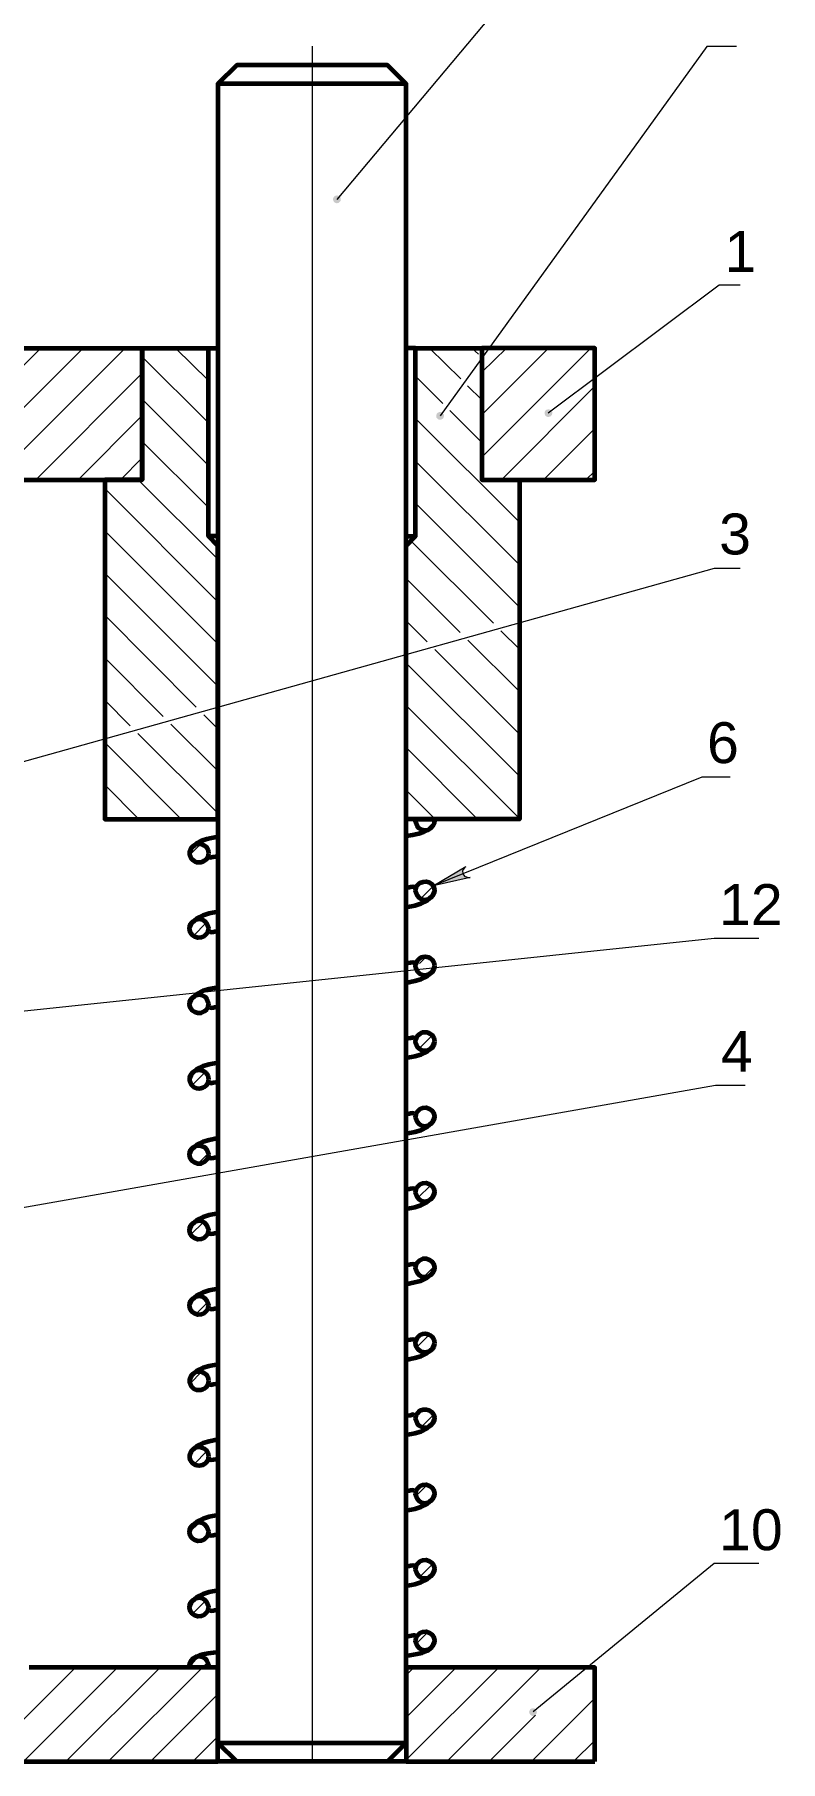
# Model space of a CAD drawing. Header units: millimetres. Extents: x 1142 to 3824, y -37 to 1280.
# Drawn here: x 1242.4 to 1271.8, y 820.2 to 888.2 of the extents above; entities that cross this region are included whole.
import ezdxf

# ---------------------------------------------------------------- set-up
doc = ezdxf.new("R2010")
doc.units = ezdxf.units.MM
doc.header["$LTSCALE"] = 0.5
doc.layers.add('PDF _Геометрия', color=7, linetype='Continuous')
doc.layers.add('PDF _Текст', color=7, linetype='Continuous')
doc.styles.add('PDF Arial', font='arial.ttf')

msp = doc.modelspace()

# ---------------------------------------------------------------- hatches: boundary and pattern name
at = {"layer": 'PDF _Геометрия', "lineweight": 13, "transparency": 33554559}
h = msp.add_hatch(color=256, dxfattribs=at)
h.paths.add_polyline_path([(1254.243, 881.548), (1254.269, 881.535), (1254.295, 881.522), (1254.334, 881.509), (1254.374, 881.522), (1254.4, 881.522), (1254.426, 881.548), (1254.452, 881.574), (1254.478, 881.6), (1254.491, 881.626), (1254.491, 881.666), (1254.491, 881.692), (1254.478, 881.731), (1254.465, 881.757), (1254.439, 881.783), (1254.413, 881.796), (1254.374, 881.81), (1254.347, 881.823), (1254.308, 881.81), (1254.282, 881.81), (1254.243, 881.783), (1254.217, 881.757), (1254.204, 881.731), (1254.19, 881.705), (1254.19, 881.666), (1254.19, 881.639), (1254.204, 881.6), (1254.217, 881.574), (1254.243, 881.548), (1254.334, 881.666)], flags=0)
h.paths.add_polyline_path([(1258.312, 873.017), (1258.338, 873.004), (1258.377, 872.991), (1258.403, 872.991), (1258.443, 873.004), (1258.469, 873.017), (1258.495, 873.031), (1258.521, 873.057), (1258.534, 873.083), (1258.547, 873.122), (1258.547, 873.148), (1258.547, 873.188), (1258.534, 873.214), (1258.508, 873.253), (1258.482, 873.266), (1258.456, 873.292), (1258.429, 873.292), (1258.39, 873.305), (1258.351, 873.292), (1258.325, 873.279), (1258.299, 873.266), (1258.272, 873.24), (1258.259, 873.201), (1258.246, 873.174), (1258.246, 873.135), (1258.246, 873.109), (1258.259, 873.07), (1258.286, 873.044), (1258.312, 873.017), (1258.403, 873.148)], flags=0)
h.paths.add_polyline_path([(1262.538, 873.161), (1262.564, 873.135), (1262.59, 873.122), (1262.616, 873.109), (1262.655, 873.096), (1262.682, 873.109), (1262.721, 873.109), (1262.747, 873.135), (1262.773, 873.161), (1262.799, 873.188), (1262.799, 873.214), (1262.812, 873.253), (1262.812, 873.279), (1262.799, 873.318), (1262.786, 873.345), (1262.76, 873.371), (1262.734, 873.384), (1262.695, 873.397), (1262.669, 873.41), (1262.629, 873.397), (1262.59, 873.397), (1262.564, 873.371), (1262.538, 873.358), (1262.525, 873.318), (1262.512, 873.292), (1262.512, 873.253), (1262.512, 873.227), (1262.525, 873.188), (1262.538, 873.161), (1262.655, 873.253)], flags=0)
h.paths.add_polyline_path([(1228.586, 886.127), (1228.625, 886.114), (1228.652, 886.101), (1228.691, 886.101), (1228.717, 886.101), (1228.756, 886.114), (1228.782, 886.14), (1228.809, 886.166), (1228.822, 886.192), (1228.835, 886.219), (1228.835, 886.258), (1228.822, 886.297), (1228.809, 886.323), (1228.795, 886.349), (1228.769, 886.376), (1228.743, 886.389), (1228.704, 886.402), (1228.665, 886.402), (1228.638, 886.389), (1228.599, 886.376), (1228.573, 886.363), (1228.56, 886.336), (1228.534, 886.31), (1228.534, 886.271), (1228.521, 886.245), (1228.534, 886.206), (1228.547, 886.179), (1228.56, 886.153), (1228.586, 886.127), (1228.678, 886.245)], flags=0)
h.paths.add_polyline_path([(1259.411, 855.42), (1259.358, 855.368), (1259.306, 855.302), (1259.28, 855.237), (1259.293, 855.159), (1259.319, 855.093), (1259.371, 855.028), (1259.437, 855.002), (1259.502, 854.988), (1259.581, 854.988), (1258.129, 854.648)], flags=0)
h.paths.add_polyline_path([(1225.721, 854.975), (1225.734, 854.936), (1225.76, 854.91), (1225.786, 854.884), (1225.812, 854.871), (1225.839, 854.858), (1225.878, 854.858), (1225.917, 854.858), (1225.943, 854.871), (1225.969, 854.897), (1225.996, 854.923), (1226.009, 854.949), (1226.022, 854.988), (1226.022, 855.015), (1226.022, 855.054), (1226.009, 855.08), (1225.983, 855.106), (1225.956, 855.132), (1225.93, 855.145), (1225.891, 855.159), (1225.865, 855.159), (1225.826, 855.159), (1225.799, 855.145), (1225.773, 855.119), (1225.747, 855.093), (1225.734, 855.067), (1225.721, 855.041), (1225.721, 855.002), (1225.721, 854.975), (1225.865, 855.015)], flags=0)
h.paths.add_polyline_path([(1261.936, 822.044), (1261.962, 822.031), (1261.988, 822.005), (1262.027, 821.992), (1262.054, 821.992), (1262.093, 821.992), (1262.119, 822.005), (1262.145, 822.031), (1262.171, 822.057), (1262.197, 822.084), (1262.197, 822.11), (1262.211, 822.149), (1262.197, 822.175), (1262.184, 822.214), (1262.171, 822.241), (1262.145, 822.267), (1262.119, 822.28), (1262.08, 822.293), (1262.054, 822.293), (1262.014, 822.293), (1261.988, 822.28), (1261.962, 822.267), (1261.936, 822.241), (1261.923, 822.214), (1261.91, 822.175), (1261.897, 822.149), (1261.91, 822.11), (1261.923, 822.084), (1261.936, 822.044), (1262.054, 822.149)], flags=0)
h.paths.add_polyline_path([(1237.287, 849.219), (1237.287, 849.179), (1237.3, 849.153), (1237.326, 849.127), (1237.352, 849.101), (1237.378, 849.088), (1237.417, 849.075), (1237.444, 849.075), (1237.483, 849.088), (1237.509, 849.101), (1237.535, 849.127), (1237.561, 849.153), (1237.574, 849.179), (1237.588, 849.206), (1237.588, 849.245), (1237.574, 849.284), (1237.561, 849.31), (1237.535, 849.336), (1237.509, 849.363), (1237.483, 849.376), (1237.457, 849.376), (1237.417, 849.376), (1237.378, 849.376), (1237.352, 849.363), (1237.326, 849.336), (1237.3, 849.31), (1237.287, 849.284), (1237.287, 849.245), (1237.287, 849.219), (1237.431, 849.232)], flags=0)
h.paths.add_polyline_path([(1225.054, 824.805), (1225.027, 824.779), (1225.014, 824.74), (1225.001, 824.713), (1225.001, 824.674), (1225.001, 824.648), (1225.014, 824.609), (1225.041, 824.583), (1225.067, 824.556), (1225.093, 824.543), (1225.119, 824.53), (1225.158, 824.53), (1225.198, 824.543), (1225.224, 824.543), (1225.25, 824.569), (1225.276, 824.596), (1225.289, 824.622), (1225.302, 824.661), (1225.302, 824.687), (1225.302, 824.727), (1225.289, 824.753), (1225.263, 824.779), (1225.25, 824.805), (1225.211, 824.818), (1225.184, 824.831), (1225.145, 824.831), (1225.119, 824.831), (1225.08, 824.818), (1225.054, 824.805), (1225.158, 824.687)], flags=0)
h.paths.add_polyline_path([(1222.463, 829.423), (1222.437, 829.437), (1222.398, 829.437), (1222.358, 829.437), (1222.332, 829.423), (1222.306, 829.41), (1222.28, 829.384), (1222.254, 829.358), (1222.241, 829.319), (1222.241, 829.293), (1222.241, 829.253), (1222.254, 829.227), (1222.267, 829.188), (1222.293, 829.175), (1222.319, 829.149), (1222.358, 829.136), (1222.385, 829.136), (1222.424, 829.136), (1222.45, 829.149), (1222.489, 829.162), (1222.502, 829.188), (1222.529, 829.214), (1222.542, 829.24), (1222.542, 829.28), (1222.542, 829.319), (1222.529, 829.345), (1222.515, 829.371), (1222.489, 829.397), (1222.463, 829.423), (1222.398, 829.28)], flags=0)
h.paths.add_polyline_path([(1240.858, 841.787), (1240.858, 841.761), (1240.885, 841.722), (1240.898, 841.696), (1240.937, 841.683), (1240.963, 841.67), (1241.002, 841.67), (1241.029, 841.67), (1241.068, 841.67), (1241.094, 841.696), (1241.12, 841.709), (1241.133, 841.748), (1241.146, 841.774), (1241.159, 841.813), (1241.159, 841.84), (1241.146, 841.879), (1241.133, 841.905), (1241.107, 841.931), (1241.081, 841.944), (1241.042, 841.957), (1241.015, 841.97), (1240.976, 841.97), (1240.95, 841.957), (1240.911, 841.944), (1240.885, 841.918), (1240.871, 841.892), (1240.858, 841.853), (1240.845, 841.827), (1240.858, 841.787), (1241.002, 841.813)], flags=0)

# ---------------------------------------------------------------- linework, layer by layer
at = {"layer": 'PDF _Геометрия', "lineweight": 20}
for points in [[(1266.685, 895.063), (1265.573, 895.063), (1254.334, 881.666)], [(1253.365, 887.698), (1253.365, 886.215), (1253.365, 820.2)], [(1270.061, 887.684), (1268.896, 887.684), (1258.403, 873.148)], [(1270.205, 878.29), (1269.38, 878.29), (1262.655, 873.253)], [(1237.496, 870.636), (1242.69, 875.817)], [(1239.158, 870.636), (1244.352, 875.817)], [(1240.819, 870.636), (1246.013, 875.817)], [(1249.284, 872.874), (1246.681, 875.464)], [(1249.284, 874.535), (1247.989, 875.817)], [(1259.214, 874.601), (1257.985, 875.817)], [(1259.908, 875.569), (1259.646, 875.817)], [(1260.039, 874.862), (1261.007, 875.817)], [(1260.039, 873.188), (1262.669, 875.817)], [(1260.039, 871.526), (1264.33, 875.817)], [(1242.494, 870.636), (1246.681, 874.823)], [(1258.508, 873.632), (1257.435, 874.705)], [(1260.039, 873.776), (1259.476, 874.326)], [(1260.811, 870.636), (1264.487, 874.313)], [(1249.284, 871.199), (1246.681, 873.802)], [(1260.039, 872.102), (1258.783, 873.358)], [(1244.155, 870.636), (1246.681, 873.161)], [(1261.517, 868.962), (1257.435, 873.044)], [(1262.472, 870.636), (1264.487, 872.651)], [(1249.284, 869.537), (1246.681, 872.141)], [(1245.817, 870.636), (1246.681, 871.5)], [(1261.517, 867.287), (1257.435, 871.369)], [(1249.65, 867.509), (1246.524, 870.636)], [(1261.517, 870.623), (1261.504, 870.636)], [(1264.134, 870.636), (1264.487, 870.976)], [(1249.65, 865.835), (1245.202, 870.283)], [(1261.517, 865.625), (1257.435, 869.707)], [(1249.65, 864.173), (1245.202, 868.621)], [(1260.497, 864.984), (1257.252, 868.229)], [(1270.205, 867.143), (1269.184, 867.143), (1225.865, 855.015)], [(1249.65, 862.511), (1245.202, 866.96)], [(1259.188, 864.618), (1257.069, 866.75)], [(1248.8, 861.687), (1245.202, 865.298)], [(1257.893, 864.252), (1257.069, 865.076)], [(1261.517, 863.964), (1260.784, 864.683)], [(1261.517, 860.627), (1258.194, 863.951)], [(1261.517, 862.302), (1259.489, 864.317)], [(1247.505, 861.321), (1245.202, 863.624)], [(1261.517, 858.966), (1257.069, 863.414)], [(1246.21, 860.955), (1245.202, 861.962)], [(1261.517, 857.304), (1257.069, 861.753)], [(1249.65, 859.175), (1247.806, 861.02)], [(1249.65, 860.837), (1249.101, 861.386)], [(1248.211, 857.278), (1245.215, 860.287)], [(1249.65, 857.514), (1246.51, 860.654)], [(1259.869, 857.278), (1257.069, 860.091)], [(1269.812, 858.927), (1268.7, 858.927), (1258.129, 854.648)], [(1246.55, 857.278), (1245.202, 858.626)], [(1258.207, 857.278), (1257.069, 858.416)], [(1257.841, 856.846), (1258.168, 857.173)], [(1248.551, 855.878), (1248.97, 856.297)], [(1257.631, 854.138), (1258.129, 854.635)], [(1248.695, 852.686), (1249.193, 853.196)], [(1270.937, 852.581), (1269.184, 852.581), (1237.431, 849.232)], [(1257.592, 851.6), (1257.854, 851.862)], [(1248.538, 850.043), (1248.774, 850.265)], [(1248.983, 849.65), (1249.271, 849.938)], [(1257.579, 848.251), (1258.089, 848.761)], [(1270.401, 846.798), (1269.236, 846.798), (1241.002, 841.813)], [(1248.643, 846.811), (1249.153, 847.322)], [(1257.448, 845.634), (1257.749, 845.922)], [(1257.854, 845.202), (1258.168, 845.516)], [(1248.865, 843.711), (1249.271, 844.116)], [(1257.527, 842.376), (1258.037, 842.873)], [(1248.591, 840.937), (1249.088, 841.421)], [(1257.749, 839.262), (1258.168, 839.681)], [(1248.787, 837.797), (1249.258, 838.268)], [(1257.487, 836.502), (1257.972, 836.986)], [(1248.565, 835.075), (1249.009, 835.533)], [(1257.671, 833.362), (1258.142, 833.833)], [(1248.722, 831.896), (1249.219, 832.406)], [(1257.448, 830.64), (1257.893, 831.085)], [(1248.538, 829.227), (1248.931, 829.607)], [(1257.605, 827.461), (1258.102, 827.958)], [(1270.937, 827.984), (1269.184, 827.984), (1262.054, 822.149)], [(1248.656, 826.009), (1249.166, 826.519)], [(1257.461, 824.831), (1257.919, 825.289)], [(1240.335, 820.2), (1244.051, 823.902)], [(1242.01, 820.2), (1245.712, 823.902)], [(1243.671, 820.2), (1247.387, 823.902)], [(1245.333, 820.2), (1249.049, 823.902), (1249.245, 824.098)], [(1257.069, 820.265), (1260.706, 823.902)], [(1257.069, 821.927), (1259.031, 823.902)], [(1257.069, 823.601), (1257.37, 823.902)], [(1258.665, 820.2), (1262.368, 823.902)], [(1247.008, 820.2), (1249.65, 822.842)], [(1261.988, 820.2), (1264.487, 822.685)], [(1260.327, 820.2), (1262.158, 822.018)], [(1248.669, 820.2), (1249.65, 821.181)], [(1263.65, 820.2), (1264.487, 821.024)]]:
    msp.add_lwpolyline(points, dxfattribs=at)
at = {"layer": 'PDF _Геометрия', "lineweight": 60}
for points in [[(1257.069, 820.2), (1257.03, 820.2), (1256.899, 820.2), (1256.702, 820.2), (1256.428, 820.2), (1256.323, 820.2), (1257.069, 820.932), (1257.069, 886.206), (1256.323, 886.951), (1256.284, 886.951), (1256.166, 886.951), (1255.97, 886.951), (1255.695, 886.951), (1255.368, 886.951), (1254.975, 886.951), (1254.557, 886.951), (1254.086, 886.951), (1253.602, 886.951), (1253.118, 886.951), (1252.634, 886.951), (1252.163, 886.951), (1251.731, 886.951), (1251.351, 886.951), (1251.011, 886.951), (1250.749, 886.951), (1250.553, 886.951), (1250.435, 886.951), (1250.396, 886.951), (1249.65, 886.206), (1249.65, 820.932), (1250.396, 820.2), (1250.292, 820.2), (1250.017, 820.2), (1249.821, 820.2), (1249.69, 820.2), (1249.65, 820.2)], [(1257.069, 886.206), (1257.03, 886.206), (1256.912, 886.206), (1256.716, 886.206), (1256.454, 886.206), (1256.127, 886.206), (1255.734, 886.206), (1255.289, 886.206), (1254.805, 886.206), (1254.295, 886.206), (1253.759, 886.206), (1253.222, 886.206), (1252.686, 886.206), (1252.163, 886.206), (1251.665, 886.206), (1251.194, 886.206), (1250.789, 886.206), (1250.422, 886.206), (1250.121, 886.206), (1249.899, 886.206), (1249.742, 886.206), (1249.664, 886.206), (1249.65, 886.206)], [(1218.499, 872.115), (1218.499, 875.058), (1217.74, 875.817), (1200.692, 875.817), (1200.692, 870.636), (1219.977, 870.636), (1219.977, 868.412), (1227.396, 868.412), (1227.396, 870.636), (1246.681, 870.636), (1246.681, 875.817), (1249.284, 875.817), (1249.323, 875.817), (1249.441, 875.817), (1249.65, 875.817)], [(1228.887, 872.115), (1228.887, 875.058), (1229.646, 875.817), (1246.681, 875.817), (1246.681, 870.636), (1245.202, 870.636), (1245.202, 857.278), (1249.65, 857.278), (1249.65, 868.033), (1249.284, 868.412)], [(1249.65, 868.412), (1249.441, 868.412), (1249.323, 868.412), (1249.284, 868.412), (1249.284, 875.817)], [(1257.069, 868.412), (1257.278, 868.412), (1257.396, 868.412), (1257.435, 868.412), (1257.435, 875.817), (1260.039, 875.817), (1260.039, 870.636), (1264.487, 870.636), (1264.487, 875.817), (1260.039, 875.817), (1260.039, 870.636), (1261.517, 870.636), (1261.517, 857.278), (1257.069, 857.278), (1257.069, 868.033), (1257.435, 868.412)], [(1257.435, 875.817), (1257.396, 875.817), (1257.278, 875.817), (1257.069, 875.817)], [(1258.168, 857.187), (1258.181, 857.2)], [(1249.65, 856.585), (1249.219, 856.493), (1249.009, 856.428), (1248.813, 856.323), (1248.63, 856.166), (1248.538, 855.944)], [(1257.069, 856.624), (1257.33, 856.663), (1257.566, 856.715), (1257.749, 856.781), (1257.88, 856.846)], [(1249.323, 855.787), (1249.35, 855.773), (1249.467, 855.8), (1249.65, 855.826)], [(1257.383, 854.583), (1257.383, 854.596), (1257.344, 854.609), (1257.239, 854.596), (1257.069, 854.557)], [(1257.069, 853.811), (1257.409, 853.876), (1257.644, 853.955), (1257.893, 854.073), (1258.089, 854.243), (1258.181, 854.452)], [(1249.65, 853.628), (1249.31, 853.562), (1249.075, 853.484), (1248.826, 853.366), (1248.63, 853.196), (1248.538, 852.987)], [(1249.336, 852.856), (1249.376, 852.83), (1249.48, 852.843), (1249.65, 852.882)], [(1257.383, 851.626), (1257.344, 851.639), (1257.239, 851.626), (1257.069, 851.6)], [(1257.069, 850.841), (1257.409, 850.92), (1257.644, 850.985), (1257.893, 851.103), (1258.089, 851.273), (1258.181, 851.495)], [(1249.65, 850.658), (1249.31, 850.592), (1249.075, 850.527), (1248.826, 850.396), (1248.63, 850.226), (1248.538, 850.004)], [(1249.336, 849.886), (1249.376, 849.86), (1249.48, 849.873), (1249.65, 849.912)], [(1257.383, 848.656), (1257.344, 848.682), (1257.239, 848.656), (1257.069, 848.63)], [(1257.069, 847.884), (1257.409, 847.95), (1257.644, 848.015), (1257.893, 848.133), (1258.089, 848.316), (1258.181, 848.525)], [(1249.65, 847.688), (1249.31, 847.623), (1249.075, 847.557), (1248.826, 847.439), (1248.63, 847.256), (1248.538, 847.034)], [(1249.336, 846.916), (1249.376, 846.89), (1249.48, 846.916), (1249.65, 846.942)], [(1257.383, 845.686), (1257.344, 845.712), (1257.239, 845.699), (1257.069, 845.66)], [(1257.069, 844.914), (1257.409, 844.98), (1257.644, 845.045), (1257.893, 845.176), (1258.089, 845.346), (1258.181, 845.568)], [(1249.65, 844.731), (1249.31, 844.653), (1249.075, 844.587), (1248.826, 844.469), (1248.63, 844.299), (1248.538, 844.077)], [(1249.336, 843.959), (1249.336, 843.946), (1249.376, 843.933), (1249.48, 843.946), (1249.65, 843.985)], [(1257.383, 842.716), (1257.383, 842.729), (1257.344, 842.742), (1257.239, 842.729), (1257.069, 842.69)], [(1257.069, 841.944), (1257.409, 842.01), (1257.644, 842.088), (1257.88, 842.206), (1258.089, 842.376), (1258.181, 842.598)], [(1249.65, 841.761), (1249.31, 841.696), (1249.075, 841.617), (1248.826, 841.499), (1248.63, 841.329), (1248.538, 841.107)], [(1249.336, 840.989), (1249.336, 840.976), (1249.376, 840.963), (1249.48, 840.976), (1249.65, 841.015)], [(1257.383, 839.746), (1257.383, 839.759), (1257.344, 839.772), (1257.239, 839.759), (1257.069, 839.72)], [(1257.069, 838.974), (1257.409, 839.053), (1257.644, 839.118), (1257.88, 839.236), (1258.089, 839.406), (1258.181, 839.629)], [(1249.65, 838.791), (1249.31, 838.726), (1249.075, 838.647), (1248.826, 838.53), (1248.63, 838.359), (1248.538, 838.15)], [(1249.336, 838.019), (1249.376, 837.993), (1249.48, 838.006), (1249.65, 838.045)], [(1257.383, 836.776), (1257.383, 836.789), (1257.344, 836.803), (1257.239, 836.789), (1257.069, 836.763)], [(1257.069, 836.004), (1257.409, 836.083), (1257.644, 836.148), (1257.88, 836.266), (1258.089, 836.436), (1258.181, 836.659)], [(1249.65, 835.821), (1249.31, 835.756), (1249.075, 835.69), (1248.826, 835.573), (1248.63, 835.389), (1248.538, 835.18)], [(1249.336, 835.049), (1249.376, 835.023), (1249.48, 835.049), (1249.65, 835.075)], [(1257.383, 833.819), (1257.344, 833.846), (1257.239, 833.819), (1257.069, 833.793)], [(1257.069, 833.048), (1257.409, 833.113), (1257.644, 833.178), (1257.893, 833.309), (1258.089, 833.479), (1258.181, 833.689)], [(1249.65, 832.864), (1249.31, 832.786), (1249.075, 832.72), (1248.826, 832.603), (1248.63, 832.433), (1248.538, 832.21)], [(1249.336, 832.092), (1249.336, 832.079), (1249.376, 832.066), (1249.48, 832.079), (1249.65, 832.106)], [(1257.383, 830.85), (1257.344, 830.876), (1257.239, 830.863), (1257.069, 830.823)], [(1257.069, 830.078), (1257.409, 830.143), (1257.644, 830.222), (1257.893, 830.339), (1258.089, 830.509), (1258.181, 830.719)], [(1249.65, 829.894), (1249.31, 829.829), (1249.075, 829.751), (1248.826, 829.633), (1248.63, 829.463), (1248.538, 829.24)], [(1249.336, 829.123), (1249.336, 829.109), (1249.376, 829.096), (1249.48, 829.109), (1249.65, 829.149)], [(1257.383, 827.88), (1257.383, 827.893), (1257.344, 827.906), (1257.239, 827.893), (1257.069, 827.853)], [(1257.069, 827.108), (1257.409, 827.173), (1257.644, 827.252), (1257.893, 827.369), (1258.089, 827.539), (1258.181, 827.762)], [(1249.65, 826.925), (1249.31, 826.859), (1249.075, 826.781), (1248.826, 826.663), (1248.63, 826.493), (1248.538, 826.27)], [(1249.336, 826.153), (1249.376, 826.126), (1249.48, 826.14), (1249.65, 826.179)], [(1257.435, 825.158), (1257.344, 825.158), (1257.147, 825.119), (1257.069, 825.106)], [(1257.069, 824.36), (1257.501, 824.439), (1257.697, 824.478), (1257.893, 824.556), (1258.076, 824.7), (1258.181, 824.936)], [(1249.65, 824.504), (1249.585, 824.491), (1249.271, 824.452), (1249.062, 824.412), (1248.957, 824.386), (1248.852, 824.334), (1248.735, 824.255), (1248.578, 824.072), (1248.551, 823.968), (1248.565, 823.876)], [(1227.422, 820.2), (1249.65, 820.2), (1249.65, 823.902), (1242.232, 823.902)], [(1249.65, 820.932), (1249.664, 820.932), (1249.742, 820.932), (1249.899, 820.932), (1250.121, 820.932), (1250.422, 820.932), (1250.789, 820.932), (1251.194, 820.932), (1251.665, 820.932), (1252.163, 820.932), (1252.686, 820.932), (1253.222, 820.932), (1253.759, 820.932), (1254.295, 820.932), (1254.805, 820.932), (1255.289, 820.932), (1255.734, 820.932), (1256.127, 820.932), (1256.454, 820.932), (1256.716, 820.932), (1256.912, 820.932), (1257.03, 820.932), (1257.069, 820.932)], [(1256.323, 820.2), (1256.284, 820.2), (1256.166, 820.2), (1255.97, 820.2), (1255.695, 820.2), (1255.368, 820.2), (1254.975, 820.2), (1254.557, 820.2), (1254.086, 820.2), (1253.602, 820.2), (1253.118, 820.2), (1252.634, 820.2), (1252.163, 820.2), (1251.731, 820.2), (1251.351, 820.2), (1251.011, 820.2), (1250.749, 820.2), (1250.553, 820.2), (1250.435, 820.2), (1250.396, 820.2)]]:
    msp.add_lwpolyline(points, dxfattribs=at)
for points in [[(1258.168, 857.278), (1258.181, 857.239), (1258.168, 857.121), (1258.115, 857.016), (1258.037, 856.925), (1257.919, 856.846), (1257.788, 856.833), (1257.684, 856.859), (1257.579, 856.912), (1257.501, 857.016), (1257.448, 857.147), (1257.435, 857.2), (1257.448, 857.278)], [(1257.435, 854.465), (1257.461, 854.583), (1257.514, 854.674), (1257.605, 854.766), (1257.736, 854.818), (1257.854, 854.831), (1257.958, 854.792), (1258.063, 854.727), (1258.142, 854.622), (1258.181, 854.491), (1258.168, 854.374), (1258.115, 854.269), (1258.037, 854.177), (1257.919, 854.112), (1257.788, 854.086), (1257.684, 854.112), (1257.579, 854.177), (1257.501, 854.269), (1257.448, 854.4)], [(1249.284, 852.974), (1249.258, 852.869), (1249.206, 852.764), (1249.114, 852.673), (1248.983, 852.62), (1248.865, 852.607), (1248.748, 852.647), (1248.656, 852.712), (1248.578, 852.817), (1248.538, 852.947), (1248.551, 853.065), (1248.591, 853.17), (1248.682, 853.261), (1248.8, 853.327), (1248.931, 853.353), (1249.036, 853.327), (1249.14, 853.261), (1249.219, 853.17), (1249.271, 853.039)], [(1249.284, 850.017), (1249.258, 849.899), (1249.206, 849.794), (1249.114, 849.703), (1248.983, 849.65), (1248.865, 849.65), (1248.748, 849.677), (1248.656, 849.742), (1248.578, 849.86), (1248.538, 849.978), (1248.551, 850.095), (1248.591, 850.2), (1248.682, 850.292), (1248.8, 850.357), (1248.931, 850.383), (1249.036, 850.357), (1249.14, 850.305), (1249.219, 850.2), (1249.271, 850.069)], [(1257.435, 845.555), (1257.461, 845.673), (1257.514, 845.778), (1257.605, 845.869), (1257.736, 845.922), (1257.854, 845.935), (1257.958, 845.895), (1258.063, 845.83), (1258.142, 845.725), (1258.181, 845.595), (1258.168, 845.477), (1258.115, 845.372), (1258.037, 845.281), (1257.919, 845.215), (1257.788, 845.189), (1257.684, 845.215), (1257.579, 845.281), (1257.501, 845.372), (1257.448, 845.503)], [(1249.284, 844.077), (1249.258, 843.959), (1249.206, 843.868), (1249.114, 843.776), (1248.983, 843.711), (1248.865, 843.711), (1248.761, 843.75), (1248.656, 843.815), (1248.578, 843.92), (1248.538, 844.051), (1248.551, 844.168), (1248.591, 844.273), (1248.682, 844.365), (1248.8, 844.43), (1248.931, 844.443), (1249.036, 844.417), (1249.14, 844.365), (1249.219, 844.273), (1249.271, 844.142)], [(1257.435, 842.598), (1257.461, 842.703), (1257.514, 842.808), (1257.605, 842.899), (1257.736, 842.952), (1257.854, 842.965), (1257.958, 842.926), (1258.063, 842.86), (1258.142, 842.755), (1258.181, 842.625), (1258.168, 842.507), (1258.115, 842.402), (1258.037, 842.311), (1257.919, 842.245), (1257.788, 842.219), (1257.684, 842.245), (1257.579, 842.311), (1257.501, 842.402), (1257.448, 842.533)], [(1249.284, 841.107), (1249.258, 841.002), (1249.206, 840.898), (1249.114, 840.806), (1248.983, 840.754), (1248.865, 840.741), (1248.761, 840.78), (1248.656, 840.845), (1248.578, 840.95), (1248.538, 841.081), (1248.551, 841.199), (1248.591, 841.303), (1248.682, 841.395), (1248.8, 841.46), (1248.931, 841.486), (1249.036, 841.46), (1249.14, 841.395), (1249.219, 841.303), (1249.271, 841.172)], [(1257.435, 839.629), (1257.461, 839.746), (1257.514, 839.838), (1257.605, 839.929), (1257.736, 839.995), (1257.854, 839.995), (1257.958, 839.956), (1258.063, 839.89), (1258.142, 839.786), (1258.181, 839.655), (1258.168, 839.537), (1258.115, 839.432), (1258.037, 839.341), (1257.919, 839.275), (1257.788, 839.262), (1257.684, 839.275), (1257.579, 839.341), (1257.501, 839.432), (1257.448, 839.563)], [(1249.284, 838.15), (1249.258, 838.032), (1249.206, 837.928), (1249.114, 837.836), (1248.983, 837.784), (1248.865, 837.771), (1248.761, 837.81), (1248.656, 837.875), (1248.578, 837.98), (1248.538, 838.111), (1248.551, 838.229), (1248.591, 838.333), (1248.682, 838.425), (1248.8, 838.49), (1248.931, 838.516), (1249.036, 838.49), (1249.14, 838.425), (1249.219, 838.333), (1249.271, 838.202)], [(1257.435, 833.689), (1257.461, 833.806), (1257.514, 833.911), (1257.605, 834.003), (1257.736, 834.055), (1257.854, 834.055), (1257.958, 834.029), (1258.063, 833.963), (1258.142, 833.846), (1258.181, 833.728), (1258.168, 833.597), (1258.115, 833.505), (1258.037, 833.414), (1257.919, 833.335), (1257.788, 833.322), (1257.684, 833.348), (1257.579, 833.401), (1257.501, 833.505), (1257.448, 833.636)], [(1257.435, 830.732), (1257.461, 830.836), (1257.514, 830.941), (1257.605, 831.033), (1257.736, 831.085), (1257.854, 831.098), (1257.958, 831.059), (1258.063, 830.993), (1258.142, 830.889), (1258.181, 830.758), (1258.168, 830.64), (1258.115, 830.536), (1258.037, 830.444), (1257.919, 830.379), (1257.788, 830.352), (1257.684, 830.379), (1257.579, 830.444), (1257.501, 830.536), (1257.448, 830.666)], [(1249.284, 829.24), (1249.258, 829.123), (1249.206, 829.031), (1249.114, 828.939), (1248.983, 828.887), (1248.865, 828.874), (1248.748, 828.913), (1248.656, 828.979), (1248.578, 829.083), (1248.538, 829.214), (1248.551, 829.332), (1248.591, 829.437), (1248.682, 829.528), (1248.8, 829.594), (1248.931, 829.62), (1249.036, 829.594), (1249.14, 829.528), (1249.219, 829.437), (1249.271, 829.306)], [(1257.435, 827.762), (1257.461, 827.88), (1257.514, 827.971), (1257.605, 828.063), (1257.736, 828.115), (1257.854, 828.128), (1257.958, 828.089), (1258.063, 828.024), (1258.142, 827.919), (1258.181, 827.788), (1258.168, 827.67), (1258.115, 827.566), (1258.037, 827.474), (1257.919, 827.409), (1257.788, 827.396), (1257.684, 827.409), (1257.579, 827.474), (1257.501, 827.566), (1257.448, 827.696)], [(1249.284, 826.27), (1249.258, 826.166), (1249.206, 826.061), (1249.114, 825.969), (1248.983, 825.917), (1248.865, 825.904), (1248.748, 825.943), (1248.656, 826.009), (1248.578, 826.113), (1248.538, 826.244), (1248.551, 826.362), (1248.591, 826.467), (1248.682, 826.558), (1248.8, 826.624), (1248.931, 826.65), (1249.036, 826.624), (1249.14, 826.558), (1249.219, 826.467), (1249.271, 826.336)], [(1257.435, 824.949), (1257.461, 825.054), (1257.514, 825.158), (1257.605, 825.25), (1257.736, 825.302), (1257.854, 825.315), (1257.958, 825.276), (1258.063, 825.211), (1258.142, 825.106), (1258.181, 824.975), (1258.168, 824.857), (1258.115, 824.753), (1258.037, 824.661), (1257.919, 824.596), (1257.788, 824.569), (1257.684, 824.596), (1257.579, 824.661), (1257.501, 824.753), (1257.448, 824.884)], [(1248.551, 823.902), (1248.538, 823.955), (1248.551, 824.072), (1248.591, 824.164), (1248.682, 824.269), (1248.8, 824.334), (1248.931, 824.347), (1249.036, 824.321), (1249.14, 824.269), (1249.219, 824.164), (1249.271, 824.046), (1249.284, 823.981), (1249.271, 823.902)], [(1264.487, 820.2), (1264.487, 823.902), (1257.069, 823.902), (1257.069, 820.2)]]:
    msp.add_lwpolyline(points, close=True, dxfattribs=at)
at = {"layer": 'PDF _Геометрия', "lineweight": 20}
msp.add_lwpolyline([(1259.411, 855.42), (1259.358, 855.368), (1259.306, 855.302), (1259.28, 855.237), (1259.293, 855.159), (1259.319, 855.093), (1259.371, 855.028), (1259.437, 855.002), (1259.502, 854.988), (1259.581, 854.988), (1258.129, 854.648)], close=True, dxfattribs=at)
at = {"layer": 'PDF _Геометрия', "lineweight": 60}
for centre in [(1248.915, 855.939), (1257.805, 851.5), (1257.805, 848.53), (1248.915, 847.042), (1257.805, 836.663), (1248.915, 835.175), (1248.915, 832.205)]:
    msp.add_circle(centre, 0.37, dxfattribs=at)

# ---------------------------------------------------------------- texts
at = {"layer": 'PDF _Текст', "lineweight": 13, "attachment_point": 7, "style": 'PDF Arial'}
for s, insert, char_height in [('1', (1269.588, 878.814), 1.609), ('3', (1269.378, 867.671), 1.609), ('6', (1268.902, 859.46), 1.609), ('12', (1269.377, 853.112), 1.6094), ('4', (1269.449, 847.336), 1.609), ('10', (1269.377, 828.49), 1.6094)]:
    msp.add_mtext(s, dxfattribs=dict(at, insert=insert, char_height=char_height))

doc.saveas('drawing.dxf')
